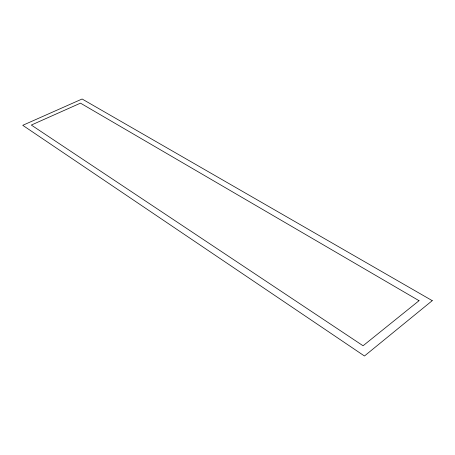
<?xml version="1.0" encoding="UTF-8"?>
<svg xmlns="http://www.w3.org/2000/svg" width="455" height="455" viewBox="0 0 455 455"><rect width="100%" height="100%" fill="white"/><g stroke="black" fill="none" stroke-linecap="round" stroke-linejoin="round"><path stroke-width="0.68" d="M432.25 300.653L364.461 355.998L22.75 125.313L82.105 99.002L432.25 300.653M419.032 300.692L363.062 345.766L31.332 125.062L80.484 103.148L419.032 300.692"/></g></svg>
